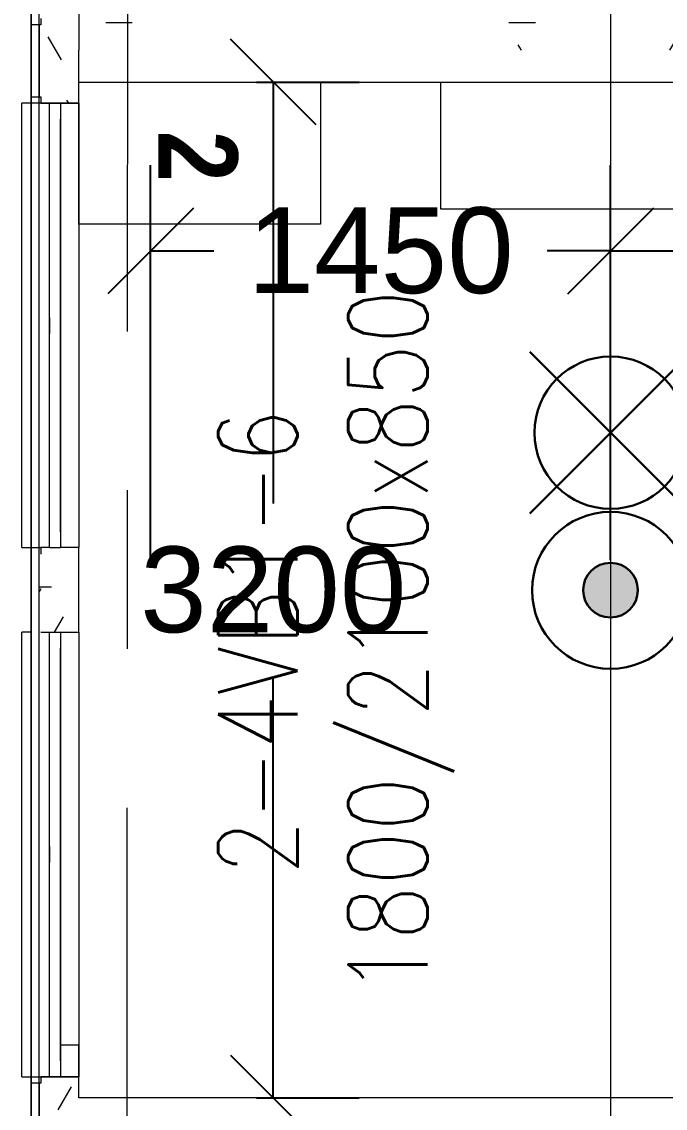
# Model space of a CAD drawing. Header units: millimetres. Extents: x -47219 to 440296, y -79832 to 7189.
# Drawn here: x -7873 to -5845, y -37257 to -33835 of the extents above; entities that cross this region are included whole.
import ezdxf

# ---------------------------------------------------------------- set-up
doc = ezdxf.new("R2010")
doc.units = ezdxf.units.MM
doc.linetypes.add('BLK_2 - 3RD STOREY  LOWER ROOF PLAN-archi clean_25 SEPT 2024$0$IDA - Grid Line', pattern=[3500, 2000, -500, 500, -500])
doc.layers.get('Defpoints').update_dxf_attribs({"color": 8, "lineweight": 9})
for name, color, linetype, lineweight in [('BLK_2 - 3RD STOREY  LOWER ROOF PLAN-archi clean_25 SEPT 2024$0$1599_DB_A_BLK2_HQ_R21-2ND STOREY 20230517--$0$S-_COLN----_E', 8, 'Continuous', 9), ('BLK_2 - 3RD STOREY  LOWER ROOF PLAN-archi clean_25 SEPT 2024$0$1599_DB_A_BLK2_HQ_R21-3RD STOREY 230517$0$A-_GENM----_M', 8, 'Continuous', 9), ('BLK_2 - 3RD STOREY  LOWER ROOF PLAN-archi clean_25 SEPT 2024$0$1599_DB_A_BLK2_HQ_R21-3RD STOREY 230517$0$A-_WALL----_H-1', 8, 'Continuous', 9), ('BLK_2 - 3RD STOREY  LOWER ROOF PLAN-archi clean_25 SEPT 2024$0$1599_DB_A_BLK2_HQ_R21-3RD STOREY 230517$0$A-_WIND----_E', 8, 'Continuous', 9), ('BLK_2 - 3RD STOREY  LOWER ROOF PLAN-archi clean_25 SEPT 2024$0$1599_DB_A_BLK2_HQ_R21-3RD STOREY 230517$0$S-_COLN----_E', 8, 'Continuous', 9), ('BLK_2 - 3RD STOREY  LOWER ROOF PLAN-archi clean_25 SEPT 2024$0$A-_FLOR----_E', 8, 'Continuous', 9), ('BLK_2 - 3RD STOREY  LOWER ROOF PLAN-archi clean_25 SEPT 2024$0$A-_FURT----_E-1', 8, 'Continuous', 9), ('BLK_2 - 3RD STOREY  LOWER ROOF PLAN-archi clean_25 SEPT 2024$0$A-_GENM----_M', 8, 'Continuous', 9), ('BLK_2 - 3RD STOREY  LOWER ROOF PLAN-archi clean_25 SEPT 2024$0$A-_WALL----_E', 8, 'Continuous', 9), ('BLK_2 - 3RD STOREY  LOWER ROOF PLAN-archi clean_25 SEPT 2024$0$A-_WALL----_E-1', 8, 'Continuous', 18), ('BLK_2 - 3RD STOREY  LOWER ROOF PLAN-archi clean_25 SEPT 2024$0$A-_WALL----_H-1', 8, 'Continuous', 9), ('BLK_2 - 3RD STOREY  LOWER ROOF PLAN-archi clean_25 SEPT 2024$0$A-_WIND----_E', 8, 'Continuous', 9), ('BLK_2 - 3RD STOREY  LOWER ROOF PLAN-archi clean_25 SEPT 2024$0$S-_ANOTGRID_E-1', 8, 'BLK_2 - 3RD STOREY  LOWER ROOF PLAN-archi clean_25 SEPT 2024$0$IDA - Grid Line', 9), ('M-_SPRKPIEX_E-', 1, 'Continuous', 30), ('NW_BEAM AND COLUMN', 134, 'Continuous', 5), ('S-_LINE----_N-', 140, 'Continuous', 18), ('S-TEXT', 140, 'Continuous', 18)]:
    doc.layers.add(name, color=color, linetype=linetype, lineweight=lineweight)
doc.layers.add('DIM', color=8, linetype='Continuous')
doc.styles.add('BLK_2 - 3RD STOREY  LOWER ROOF PLAN-archi clean_25 SEPT 2024$0$Arial Narrow_B_4', font='ARIALNB.TTF', dxfattribs={"height": 625})
doc.styles.add('RomanS_5', font='romans__.ttf', dxfattribs={"width": 0.8, "height": 250})
doc.styles.get("Standard").update_dxf_attribs({"font": 'arial.ttf'})
doc.dimstyles.new('DIM 150', dxfattribs={"dimscale": 1500, "dimtxt": 0.18, "dimasz": 0.18, "dimexe": 0.18, "dimexo": 0.0625, "dimgap": 0.09, "dimtad": 0, "dimtih": 1, "dimtoh": 1, "dimdec": 0, "dimzin": 0, "dimdsep": 46, "dimtxsty": 'Standard', "dimblk": 'OBLIQUE', "dimcen": 0.09, "dimadec": 0, "dimazin": 0, "dimtfac": 1, "dimtdec": 0, "dimtofl": 0, "dimtmove": 0, "dimatfit": 3, "dimfxl": 1, "dimtolj": 1, "dimtzin": 0, "dimarcsym": 0})
pattern_1 = [(0, (-131307.08, -42727.71), (1016, 254), [83.82, -678.18, 83.82, -678.18, -4064]), (0, (-131307.08, -42727.71), (1016, 254), [-1524, 83.82, -1440.18, 83.82, -678.18, -1778]), (0, (-131307.08, -42727.71), (1016, 254), [-3810, 83.82, -424.18, 83.82, -1186.18]), (120, (-130926.08, -42600.71), (-727.9705, 752.8818), [83.82, -678.18, 83.82, -678.18, -4064]), (120, (-130926.08, -42600.71), (-727.9705, 752.8818), [-1524, 83.82, -1440.18, 83.82, -678.18, -1778]), (120, (-130926.08, -42600.71), (-727.9705, 752.8818), [-3810, 83.82, -424.18, 83.82, -1186.18]), (240, (-130799.08, -42092.71), (-288.0295, -1006.8818), [83.82, -678.18, 83.82, -678.18, -4064]), (240, (-130799.08, -42092.71), (-288.0295, -1006.8818), [-1524, 83.82, -1440.18, 83.82, -678.18, -1778]), (240, (-130799.08, -42092.71), (-288.0295, -1006.8818), [-3810, 83.82, -424.18, 83.82, -1186.18])]

# ---------------------------------------------------------------- blocks, each defined once
blk = doc.blocks.new('3rd Structure')
at = {"layer": 'NW_BEAM AND COLUMN', "color": 8}
for p, q in [((-36250, -79450), (-36250, 250)), ((-36250, -79450), (-36250, 250)), ((-34450, 250), (-34450, -79450))]:
    blk.add_line(p, q, dxfattribs=at)
at = {"layer": 'S-TEXT', "color": 8, "insert": (-35685.8, -39764.1), "char_height": 250, "width": 2959.115, "attachment_point": 2, "rotation": 90, "line_spacing_factor": 0.983083, "style": 'RomanS_5'}
blk.add_mtext('2-4VB1-6\\P1800/2100x850', dxfattribs=at)
blk = doc.blocks.new('_Oblique')
at = {"color": 0, "linetype": 'ByBlock', "lineweight": -2}
blk.add_line((-0.5, -0.5), (0.5, 0.5), dxfattribs=at)
blk = doc.blocks.new('*D107')
at = {"layer": 'Defpoints', "color": 0, "transparency": 16777216}
for p in [(-3017.4, -34556.4), (-6017.4, -35624.7), (-3017.4, -35624.7)]:
    blk.add_point(p, dxfattribs=at)
at = {"layer": 'DIM', "color": 0, "lineweight": -2, "transparency": 16777216}
for p, q in [((-6017.4, -35530.9), (-6017.4, -34286.4)), ((-3017.4, -35530.9), (-3017.4, -34286.4)), ((-6017.4, -34556.4), (-5055, -34556.4)), ((-3017.4, -34556.4), (-3979.8, -34556.4))]:
    blk.add_line(p, q, dxfattribs=at)
at = {"layer": 'DIM', "color": 0, "lineweight": -2, "transparency": 16777216, "xscale": 270, "yscale": 270, "zscale": 270, "rotation": 180}
blk.add_blockref('_Oblique', (-6017.4, -34556.4), dxfattribs=at)
at = {"layer": 'DIM', "color": 0, "lineweight": -2, "transparency": 16777216, "xscale": 270, "yscale": 270, "zscale": 270}
blk.add_blockref('_Oblique', (-3017.4, -34556.4), dxfattribs=at)
at = {"layer": 'DIM', "color": 0, "transparency": 16777216, "insert": (-4517.4, -34556.4), "char_height": 270, "attachment_point": 5}
blk.add_mtext('\\A1;3000', dxfattribs=at)
blk = doc.blocks.new('*D109')
at = {"layer": 'Defpoints', "color": 0, "transparency": 16777216}
for p in [(-7466.9, -34556.4), (-7466.9, -35624.7), (-6017.4, -35624.7)]:
    blk.add_point(p, dxfattribs=at)
at = {"layer": 'DIM', "color": 0, "lineweight": -2, "transparency": 16777216}
for p, q in [((-7466.9, -35530.9), (-7466.9, -34286.4)), ((-6017.4, -35530.9), (-6017.4, -34286.4)), ((-7466.9, -34556.4), (-7267.1, -34556.4)), ((-6017.4, -34556.4), (-6217.2, -34556.4))]:
    blk.add_line(p, q, dxfattribs=at)
at = {"layer": 'DIM', "color": 0, "lineweight": -2, "transparency": 16777216, "xscale": 270, "yscale": 270, "zscale": 270, "rotation": 180}
blk.add_blockref('_Oblique', (-7466.9, -34556.4), dxfattribs=at)
at = {"layer": 'DIM', "color": 0, "lineweight": -2, "transparency": 16777216, "xscale": 270, "yscale": 270, "zscale": 270}
blk.add_blockref('_Oblique', (-6017.4, -34556.4), dxfattribs=at)
at = {"layer": 'DIM', "color": 0, "transparency": 16777216, "insert": (-6742.1, -34556.4), "char_height": 270, "attachment_point": 5}
blk.add_mtext('\\A1;1450', dxfattribs=at)
blk = doc.blocks.new('*D113')
at = {"layer": 'Defpoints', "color": 0, "transparency": 16777216}
for p in [(-7226.5, -34024.7), (-7080.2, -34024.7), (-7226.5, -37224.7)]:
    blk.add_point(p, dxfattribs=at)
at = {"layer": 'DIM', "color": 0, "lineweight": -2, "transparency": 16777216}
for p, q in [((-7132.8, -34024.7), (-6810.2, -34024.7)), ((-7080.2, -34024.7), (-7080.2, -35351.7)), ((-7080.2, -37224.7), (-7080.2, -35897.6)), ((-7132.8, -37224.7), (-6810.2, -37224.7))]:
    blk.add_line(p, q, dxfattribs=at)
at = {"layer": 'DIM', "color": 0, "lineweight": -2, "transparency": 16777216, "xscale": 270, "yscale": 270, "zscale": 270}
for p, rotation in [((-7080.2, -34024.7), 90), ((-7080.2, -37224.7), 270)]:
    blk.add_blockref('_Oblique', p, dxfattribs=dict(at, rotation=rotation))
at = {"layer": 'DIM', "color": 0, "transparency": 16777216, "insert": (-7080.2, -35624.7), "char_height": 270, "attachment_point": 5}
blk.add_mtext('\\A1;3200', dxfattribs=at)
blk = doc.blocks.new('Under B spk')
for p, q in [((318.2, -318.2), (-318.2, 318.2)), ((318.2, 318.2), (-318.2, -318.2))]:
    blk.add_line(p, q)
blk.add_circle((0, 0), 300)
blk = doc.blocks.new('ROYAL')
at = {"ltscale": 0.1}
h = blk.add_hatch(color=1, dxfattribs=at)
h.dxf.hatch_style = 1
h.paths.add_polyline_path([(16.96, 0.11, 1), (-17.09, 0.11, 1)])
at = {"layer": 'M-_SPRKPIEX_E-', "ltscale": 0.1}
for centre, radius in [((0, 0), 48.84), ((-0.07, 0.11), 17.02)]:
    blk.add_circle(centre, radius, dxfattribs=at)
blk = doc.blocks.new('BLK_2 - 3RD STOREY  LOWER ROOF PLAN-archi clean_25 SEPT 2024$0$IDA - Casement w Top Hung - 2 Panels - 1400L X 1500H - B2-AW02-3436901-BLK 2 3RD STOREY PLAN')
at = {"layer": 'BLK_2 - 3RD STOREY  LOWER ROOF PLAN-archi clean_25 SEPT 2024$0$A-_WIND----_E'}
for p, q in [((-700, 17.5), (700, 17.5)), ((-700, 17.5), (-700, -17.5)), ((-650, 17.5), (-615, 17.5)), ((-650, 17.5), (-25, 17.5)), ((-650, 17.5), (650, 17.5)), ((-650, 17.5), (650, 17.5)), ((-615, 17.5), (-35, 17.5)), ((-615, 17.5), (-60, 17.5)), ((-35, 17.5), (0, 17.5)), ((25, 17.5), (-24.9, 17.5)), ((0, 17.5), (35, 17.5)), ((25, 17.5), (650, 17.5)), ((35, 17.5), (615, 17.5)), ((60, 17.5), (615, 17.5)), ((615, 17.5), (650, 17.5)), ((700, 17.5), (700, -17.5)), ((700, -17.5), (-700, -17.5)), ((-615, -17.5), (-650, -17.5)), ((-25, -17.5), (-650, -17.5)), ((650, -17.5), (-650, -17.5)), ((-650, -17.5), (650, -17.5)), ((-35, -17.5), (-615, -17.5)), ((-60, -17.5), (-615, -17.5)), ((0, -17.5), (-35, -17.5)), ((25, -17.5), (-24.9, -17.5)), ((35, -17.5), (0, -17.5)), ((650, -17.5), (25, -17.5)), ((615, -17.5), (35, -17.5)), ((615, -17.5), (60, -17.5)), ((650, -17.5), (615, -17.5))]:
    blk.add_line(p, q, dxfattribs=at)
blk = doc.blocks.new('BLK_2 - 3RD STOREY  LOWER ROOF PLAN-archi clean_25 SEPT 2024$0$IDA - Casement w Top Hung - 2 Panels - 1400L X 1500H - B2-AW02-V7-BLK 2 3RD STOREY PLAN')
at = {"layer": 'BLK_2 - 3RD STOREY  LOWER ROOF PLAN-archi clean_25 SEPT 2024$0$A-_WIND----_E'}
for p, q in [((-700, 17.5), (700, 17.5)), ((-700, 17.5), (-700, -17.5)), ((-650, 17.5), (-615, 17.5)), ((-650, 17.5), (-25, 17.5)), ((-650, 17.5), (650, 17.5)), ((-650, 17.5), (650, 17.5)), ((-615, 17.5), (-35, 17.5)), ((-615, 17.5), (-60, 17.5)), ((-35, 17.5), (0, 17.5)), ((25, 17.5), (-24.9, 17.5)), ((0, 17.5), (35, 17.5)), ((27.2, 17.5), (650, 17.5)), ((35, 17.5), (615, 17.5)), ((60, 17.5), (615, 17.5)), ((615, 17.5), (650, 17.5)), ((700, 17.5), (700, -17.5)), ((700, -17.5), (-700, -17.5)), ((-615, -17.5), (-650, -17.5)), ((-25, -17.5), (-650, -17.5)), ((650, -17.5), (-650, -17.5)), ((-650, -17.5), (650, -17.5)), ((-35, -17.5), (-615, -17.5)), ((-60, -17.5), (-615, -17.5)), ((0, -17.5), (-35, -17.5)), ((25, -17.5), (-24.9, -17.5)), ((35, -17.5), (0, -17.5)), ((650, -17.5), (27.2, -17.5)), ((615, -17.5), (35, -17.5)), ((615, -17.5), (60, -17.5)), ((650, -17.5), (615, -17.5))]:
    blk.add_line(p, q, dxfattribs=at)
blk = doc.blocks.new('BLK_2 - 3RD STOREY  LOWER ROOF PLAN-archi clean_25 SEPT 2024$0$Wall Motif - Type 1-2673879-BLK 2 3RD STOREY PLAN')
at = {"layer": 'BLK_2 - 3RD STOREY  LOWER ROOF PLAN-archi clean_25 SEPT 2024$0$A-_GENM----_M'}
for p, q in [((-575, 105), (825, 105)), ((-575, 105), (-575, 75)), ((-525, 105), (81.1, 105)), ((-481.1, 105), (125, 105)), ((-481.1, 105), (731.1, 105)), ((125, 105), (731.1, 105)), ((168.9, 105), (775, 105)), ((825, 75), (825, 105)), ((825, 75), (-575, 75)), ((81.1, 75), (-525, 75)), ((125, 75), (-481.1, 75)), ((731.1, 75), (-481.1, 75)), ((731.1, 75), (125, 75)), ((775, 75), (168.9, 75))]:
    blk.add_line(p, q, dxfattribs=at)
blk = doc.blocks.new('BLK_2 - 3RD STOREY  LOWER ROOF PLAN-archi clean_25 SEPT 2024$0$1599_DB_A_BLK2_HQ_R21-3RD STOREY 230517$0$Wall Motif - Type 1-2673879-LINKVIEW_BLK2_3RD STOREY')
at = {"layer": 'BLK_2 - 3RD STOREY  LOWER ROOF PLAN-archi clean_25 SEPT 2024$0$1599_DB_A_BLK2_HQ_R21-3RD STOREY 230517$0$A-_GENM----_M'}
for p, q in [((-575, 105), (825, 105)), ((-575, 105), (-575, 75)), ((825, 75), (825, 105)), ((825, 75), (-575, 75))]:
    blk.add_line(p, q, dxfattribs=at)
blk = doc.blocks.new('BLK_2 - 3RD STOREY  LOWER ROOF PLAN-archi clean_25 SEPT 2024$0$1599_DB_A_BLK2_HQ_R21-3RD STOREY 230517$0$IDA - Casement w Top Hung - 2 Panels - 1400L X 1500H - B2-AW02-3436901-LINKVIEW_BLK2_3RD STOREY')
at = {"layer": 'BLK_2 - 3RD STOREY  LOWER ROOF PLAN-archi clean_25 SEPT 2024$0$1599_DB_A_BLK2_HQ_R21-3RD STOREY 230517$0$A-_WIND----_E'}
for p, q in [((-700, 17.5), (700, 17.5)), ((-700, 17.5), (-700, -17.5)), ((700, 17.5), (700, -17.5)), ((700, -17.5), (-700, -17.5))]:
    blk.add_line(p, q, dxfattribs=at)
blk = doc.blocks.new('BLK_2 - 3RD STOREY  LOWER ROOF PLAN-archi clean_25 SEPT 2024$0$Cabinet2 - Cabinet2-V62-BLK2 - 2ND STOREY WALL SETTING OUT')
at = {"layer": 'BLK_2 - 3RD STOREY  LOWER ROOF PLAN-archi clean_25 SEPT 2024$0$1599_DB_A_BLK2_HQ_R21-2ND STOREY 20230517--$0$S-_COLN----_E'}
blk.add_lwpolyline([(-171.2, 678.4), (276.8, 678.4), (276.8, -82.6), (-171.2, -82.6)], close=True, dxfattribs=at)
at = {"insert": (-17.2, 417.6), "char_height": 250, "width": 196.413, "attachment_point": 1, "style": 'BLK_2 - 3RD STOREY  LOWER ROOF PLAN-archi clean_25 SEPT 2024$0$Arial Narrow_B_4'}
blk.add_mtext('\\fArial Narrow|b1|i0|c0|p34|;2', dxfattribs=at)
blk = doc.blocks.new('BLK_2 - 3RD STOREY  LOWER ROOF PLAN-archi clean_25 SEPT 2024$0$sdfsdf')
at = {"layer": 'BLK_2 - 3RD STOREY  LOWER ROOF PLAN-archi clean_25 SEPT 2024$0$1599_DB_A_BLK2_HQ_R21-3RD STOREY 230517$0$S-_COLN----_E'}
h = blk.add_hatch(dxfattribs=at)
h.set_pattern_fill('FP_2', color=256, style=0, pattern_type=2)
h.set_pattern_definition(pattern_1)
h.paths.add_polyline_path([(-139069.1, -76819), (-139011.4, -76819), (-139011.4, -76552.4), (-139131.4, -76552.4), (-139131.4, -76572.4), (-139136.4, -76572.4), (-139136.4, -76799), (-139131.4, -76799), (-139131.4, -76819), (-139104.1, -76819)], flags=0)
h = blk.add_hatch(dxfattribs=at)
h.set_pattern_fill('FP_2', color=256, style=0, pattern_type=2)
h.set_pattern_definition(pattern_1)
h.paths.add_polyline_path([(-137768.1, -76652.4), (-136786.4, -76652.4), (-136786.4, -76552.4), (-139011.4, -76552.4), (-139011.4, -76652.4), (-138670.2, -76652.4)], flags=0)
h = blk.add_hatch(dxfattribs=at)
h.set_pattern_fill('FP_2', color=256, style=0, pattern_type=2)
h.set_pattern_definition(pattern_1)
h.paths.add_polyline_path([(-139131.4, -78485.7), (-139011.4, -78485.7), (-139011.4, -78219), (-139131.4, -78219), (-139131.4, -78239), (-139136.4, -78239), (-139136.4, -78465.7), (-139131.4, -78465.7)], flags=0)
at = {"layer": 'BLK_2 - 3RD STOREY  LOWER ROOF PLAN-archi clean_25 SEPT 2024$0$A-_WALL----_H-1'}
h = blk.add_hatch(dxfattribs=at)
h.set_pattern_fill('FP_2', color=256, style=0, pattern_type=2)
h.set_pattern_definition([(0, (2e-10, -3e-11), (1016, 254), [83.82, -678.18, 83.82, -678.18, -4064]), (0, (2e-10, -3e-11), (1016, 254), [-1524, 83.82, -1440.18, 83.82, -678.18, -1778]), (0, (2e-10, -3e-11), (1016, 254), [-3810, 83.82, -424.18, 83.82, -1186.18]), (120, (381, 127), (-727.97045, 752.8818), [83.82, -678.18, 83.82, -678.18, -4064]), (120, (381, 127), (-727.97045, 752.8818), [-1524, 83.82, -1440.18, 83.82, -678.18, -1778]), (120, (381, 127), (-727.97045, 752.8818), [-3810, 83.82, -424.18, 83.82, -1186.18]), (240, (508, 635), (-288.02955, -1006.8818), [83.82, -678.18, 83.82, -678.18, -4064]), (240, (508, 635), (-288.02955, -1006.8818), [-1524, 83.82, -1440.18, 83.82, -678.18, -1778]), (240, (508, 635), (-288.02955, -1006.8818), [-3810, 83.82, -424.18, 83.82, -1186.18])])
h.paths.add_polyline_path([(-139136.4, -83852.4), (-139011.4, -83852.4), (-139011.4, -83752.4), (-139131.4, -83752.4), (-139131.4, -83772.4), (-139136.4, -83772.4)])
h.paths.add_polyline_path([(-139069.1, -80152.4), (-139011.4, -80152.4), (-139011.4, -79885.7), (-139131.4, -79885.7), (-139131.4, -79905.7), (-139136.4, -79905.7), (-139136.4, -80132.4), (-139131.4, -80132.4), (-139131.4, -80152.4), (-139104.1, -80152.4)])
h.paths.add_polyline_path([(-139131.4, -78485.7), (-139011.4, -78485.7), (-139011.4, -78219), (-139131.4, -78219), (-139131.4, -78239), (-139136.4, -78239), (-139136.4, -78465.7), (-139131.4, -78465.7)])
h.paths.add_polyline_path([(-139131.4, -76819), (-139011.4, -76819), (-139011.4, -76552.4), (-139131.4, -76552.4), (-139131.4, -76572.4), (-139136.4, -76572.4), (-139136.4, -76799), (-139131.4, -76799)])
h.paths.add_polyline_path([(-139069.1, -72952.4), (-139011.4, -72952.4), (-139011.4, -72777.4), (-139136.4, -72777.4), (-139136.4, -72932.4), (-139131.4, -72932.4), (-139131.4, -72952.4), (-139104.1, -72952.4)])
at = {"layer": 'BLK_2 - 3RD STOREY  LOWER ROOF PLAN-archi clean_25 SEPT 2024$0$1599_DB_A_BLK2_HQ_R21-3RD STOREY 230517$0$S-_COLN----_E'}
for p, q in [((-139011.4, -75152.4), (-139011.4, -76652.4)), ((-139161.4, -76552.4), (-139161.4, -76572.4)), ((-139131.4, -76552.4), (-139131.4, -76572.4)), ((-139161.4, -76572.4), (-139161.4, -76799)), ((-139131.4, -76572.4), (-139161.4, -76572.4)), ((-139136.4, -76572.4), (-139136.4, -76799)), ((-139011.4, -76819), (-139011.4, -76652.4)), ((-139011.4, -76752.4), (-132886.4, -76752.4)), ((-139161.4, -76799), (-139131.4, -76799)), ((-139161.4, -76799), (-139161.4, -76819)), ((-139131.4, -76799), (-139131.4, -76819)), ((-139161.4, -78219), (-139161.4, -76819)), ((-139131.4, -76819), (-139161.4, -76819)), ((-139131.4, -76819), (-139104.1, -76819)), ((-139069.1, -76819), (-139011.4, -76819)), ((-139011.4, -76819), (-139011.4, -78219)), ((-139161.4, -78219), (-139131.4, -78219)), ((-139161.4, -78219), (-139161.4, -78239)), ((-139131.4, -78219), (-139131.4, -78239)), ((-139104.1, -78219), (-139131.4, -78219)), ((-139011.4, -78219), (-139069.1, -78219)), ((-139011.4, -78485.7), (-139011.4, -78219)), ((-139161.4, -79885.7), (-139161.4, -78485.7)), ((-139131.4, -78485.7), (-139104.1, -78485.7)), ((-139069.1, -78485.7), (-139011.4, -78485.7)), ((-139011.4, -78485.7), (-139011.4, -79885.7)), ((-139011.4, -79785.7), (-139069.1, -79785.7)), ((-139011.4, -79952.4), (-139011.4, -79785.7)), ((-139161.4, -79885.7), (-139131.4, -79885.7)), ((-139161.4, -79885.7), (-139161.4, -79905.7)), ((-139161.4, -79905.7), (-139161.4, -80132.4)), ((-139131.4, -79905.7), (-139161.4, -79905.7)), ((-139136.4, -79905.7), (-139136.4, -80132.4)), ((-139131.4, -79885.7), (-139131.4, -79905.7)), ((-139104.1, -79885.7), (-139131.4, -79885.7)), ((-132886.4, -79952.4), (-139011.4, -79952.4))]:
    blk.add_line(p, q, dxfattribs=at)
blk.add_lwpolyline([(-134371.4, -76752.4), (-134371.4, -77152.4), (-137871.4, -77152.4), (-137871.4, -76752.4), (-135971.4, -76752.4), (-135971.4, -76752.4), (-134371.4, -76752.4), (-134371.4, -77152.4), (-137871.4, -77152.4), (-137871.4, -76752.4), (-135971.4, -76752.4), (-135971.4, -76752.4), (-134371.4, -76752.4), (-134371.4, -77152.4), (-137871.4, -77152.4), (-137871.4, -76752.4), (-135971.4, -76752.4), (-135971.4, -76752.4)], close=True, dxfattribs=at)
at = {"layer": 'BLK_2 - 3RD STOREY  LOWER ROOF PLAN-archi clean_25 SEPT 2024$0$A-_FLOR----_E'}
for p, q in [((-139161.4, -72777.4), (-139161.4, -83852.4)), ((-139161.4, -81256.8), (-139161.4, -75448))]:
    blk.add_line(p, q, dxfattribs=at)
at = {"layer": 'BLK_2 - 3RD STOREY  LOWER ROOF PLAN-archi clean_25 SEPT 2024$0$A-_WALL----_E'}
for p, q in [((-139136.4, -76572.4), (-139136.4, -76799)), ((-139131.4, -76819), (-139161.4, -76819)), ((-139161.4, -78219), (-139161.4, -76819)), ((-139011.4, -76819), (-139131.4, -76819)), ((-139011.4, -76819), (-139011.4, -78219)), ((-139161.4, -79885.7), (-139161.4, -78485.7)), ((-139011.4, -78485.7), (-139011.4, -79885.7)), ((-139161.4, -79885.7), (-139131.4, -79885.7)), ((-139136.4, -79905.7), (-139136.4, -80132.4)), ((-139131.4, -79885.7), (-139011.4, -79885.7))]:
    blk.add_line(p, q, dxfattribs=at)
at = {"layer": 'BLK_2 - 3RD STOREY  LOWER ROOF PLAN-archi clean_25 SEPT 2024$0$A-_WALL----_E-1'}
for p, q in [((-139131.4, -76552.4), (-139131.4, -76572.4)), ((-139131.4, -76572.4), (-139161.4, -76572.4)), ((-139161.4, -76572.4), (-139161.4, -76799)), ((-139011.4, -76819), (-139011.4, -76652.4)), ((-139161.4, -76799), (-139131.4, -76799)), ((-139131.4, -76799), (-139131.4, -76819)), ((-139131.4, -76819), (-139011.4, -76819)), ((-139131.4, -79905.7), (-139161.4, -79905.7)), ((-139161.4, -79905.7), (-139161.4, -80132.4)), ((-139011.4, -79885.7), (-139131.4, -79885.7)), ((-139131.4, -79885.7), (-139131.4, -79905.7))]:
    blk.add_line(p, q, dxfattribs=at)
at = {"layer": 'BLK_2 - 3RD STOREY  LOWER ROOF PLAN-archi clean_25 SEPT 2024$0$1599_DB_A_BLK2_HQ_R21-3RD STOREY 230517$0$S-_COLN----_E', "rotation": 90}
for name, p in [('BLK_2 - 3RD STOREY  LOWER ROOF PLAN-archi clean_25 SEPT 2024$0$1599_DB_A_BLK2_HQ_R21-3RD STOREY 230517$0$Wall Motif - Type 1-2673879-LINKVIEW_BLK2_3RD STOREY', (-139086.4, -77644)), ('BLK_2 - 3RD STOREY  LOWER ROOF PLAN-archi clean_25 SEPT 2024$0$1599_DB_A_BLK2_HQ_R21-3RD STOREY 230517$0$IDA - Casement w Top Hung - 2 Panels - 1400L X 1500H - B2-AW02-3436901-LINKVIEW_BLK2_3RD STOREY', (-139086.6, -77519)), ('BLK_2 - 3RD STOREY  LOWER ROOF PLAN-archi clean_25 SEPT 2024$0$1599_DB_A_BLK2_HQ_R21-3RD STOREY 230517$0$Wall Motif - Type 1-2673879-LINKVIEW_BLK2_3RD STOREY', (-139086.4, -79310.7)), ('BLK_2 - 3RD STOREY  LOWER ROOF PLAN-archi clean_25 SEPT 2024$0$1599_DB_A_BLK2_HQ_R21-3RD STOREY 230517$0$IDA - Casement w Top Hung - 2 Panels - 1400L X 1500H - B2-AW02-3436901-LINKVIEW_BLK2_3RD STOREY', (-139086.6, -79185.7))]:
    blk.add_blockref(name, p, dxfattribs=at)
at = {"layer": 'BLK_2 - 3RD STOREY  LOWER ROOF PLAN-archi clean_25 SEPT 2024$0$A-_FURT----_E-1', "rotation": 270}
blk.add_blockref('BLK_2 - 3RD STOREY  LOWER ROOF PLAN-archi clean_25 SEPT 2024$0$Cabinet2 - Cabinet2-V62-BLK2 - 2ND STOREY WALL SETTING OUT', (-138928.8, -76923.6), dxfattribs=at)
at = {"layer": 'BLK_2 - 3RD STOREY  LOWER ROOF PLAN-archi clean_25 SEPT 2024$0$A-_GENM----_M', "rotation": 90}
for p in [(-139086.4, -77644), (-139086.4, -79310.7)]:
    blk.add_blockref('BLK_2 - 3RD STOREY  LOWER ROOF PLAN-archi clean_25 SEPT 2024$0$Wall Motif - Type 1-2673879-BLK 2 3RD STOREY PLAN', p, dxfattribs=at)
at = {"layer": 'BLK_2 - 3RD STOREY  LOWER ROOF PLAN-archi clean_25 SEPT 2024$0$A-_WIND----_E', "rotation": 90}
for name, p in [('BLK_2 - 3RD STOREY  LOWER ROOF PLAN-archi clean_25 SEPT 2024$0$IDA - Casement w Top Hung - 2 Panels - 1400L X 1500H - B2-AW02-3436901-BLK 2 3RD STOREY PLAN', (-139086.6, -77519)), ('BLK_2 - 3RD STOREY  LOWER ROOF PLAN-archi clean_25 SEPT 2024$0$IDA - Casement w Top Hung - 2 Panels - 1400L X 1500H - B2-AW02-V7-BLK 2 3RD STOREY PLAN', (-139086.6, -79185.7))]:
    blk.add_blockref(name, p, dxfattribs=at)
blk = doc.blocks.new('BLK_2 - 3RD STOREY  LOWER ROOF PLAN-archi clean_25 SEPT 2024')
at = {"layer": 'BLK_2 - 3RD STOREY  LOWER ROOF PLAN-archi clean_25 SEPT 2024$0$1599_DB_A_BLK2_HQ_R21-3RD STOREY 230517$0$A-_WALL----_H-1'}
h = blk.add_hatch(dxfattribs=at)
h.set_pattern_fill('FP_2', color=256, style=0, pattern_type=2)
h.set_pattern_definition([(0, (-131307.08, -42727.71), (1016, 254), [83.82, -678.18, 83.82, -678.18, -4064]), (0, (-131307.08, -42727.71), (1016, 254), [-1524, 83.82, -1440.18, 83.82, -678.18, -1778]), (0, (-131307.08, -42727.71), (1016, 254), [-3810, 83.82, -424.18, 83.82, -1186.18]), (120, (-130926.08, -42600.71), (-727.9705, 752.8818), [83.82, -678.18, 83.82, -678.18, -4064]), (120, (-130926.08, -42600.71), (-727.9705, 752.8818), [-1524, 83.82, -1440.18, 83.82, -678.18, -1778]), (120, (-130926.08, -42600.71), (-727.9705, 752.8818), [-3810, 83.82, -424.18, 83.82, -1186.18]), (240, (-130799.08, -42092.71), (-288.0295, -1006.8818), [83.82, -678.18, 83.82, -678.18, -4064]), (240, (-130799.08, -42092.71), (-288.0295, -1006.8818), [-1524, 83.82, -1440.18, 83.82, -678.18, -1778]), (240, (-130799.08, -42092.71), (-288.0295, -1006.8818), [-3810, 83.82, -424.18, 83.82, -1186.18])])
h.paths.add_polyline_path([(-139069.1, -80152.4), (-139011.4, -80152.4), (-139011.4, -79885.7), (-139131.4, -79885.7), (-139131.4, -79905.7), (-139136.4, -79905.7), (-139136.4, -80132.4), (-139131.4, -80132.4), (-139131.4, -80152.4), (-139104.1, -80152.4)], flags=0)
at = {"layer": 'BLK_2 - 3RD STOREY  LOWER ROOF PLAN-archi clean_25 SEPT 2024$0$S-_ANOTGRID_E-1'}
blk.add_line((-138834.4, -37038.2), (-138886.4, -122559.3), dxfattribs=at)
at = {"layer": 'BLK_2 - 3RD STOREY  LOWER ROOF PLAN-archi clean_25 SEPT 2024$0$A-_WALL----_E'}
blk.add_blockref('BLK_2 - 3RD STOREY  LOWER ROOF PLAN-archi clean_25 SEPT 2024$0$sdfsdf', (0, 0), dxfattribs=at)

msp = doc.modelspace()

# ---------------------------------------------------------------- block references
at = {"layer": 'M-_SPRKPIEX_E-'}
msp.add_blockref('BLK_2 - 3RD STOREY  LOWER ROOF PLAN-archi clean_25 SEPT 2024', (131318.5, 42727.7), dxfattribs=at)
for name, p, xscale, yscale, zscale in [('Under B spk', (-6017.4, -35129.1), 0.8, 0.8, 0.8), ('ROYAL', (-6017.5, -35625.7), 5.0625, 5.0625, 5.0625)]:
    msp.add_blockref(name, p, dxfattribs=dict(at, xscale=xscale, yscale=yscale, zscale=zscale))
at = {"layer": 'S-_LINE----_N-'}
msp.add_blockref('3rd Structure', (28432.1, 3975.3), dxfattribs=at)

# ---------------------------------------------------------------- dimensions: what is measured, and where the dimension line sits
at = {"layer": 'DIM'}
dim = msp.add_linear_dim(base=(-7080.2, -34024.7), p1=(-7226.5, -37224.7), p2=(-7226.5, -34024.7), angle=90, dimstyle='DIM 150', dxfattribs=at)
dim.commit()
dim.dimension.update_dxf_attribs({"geometry": '*D113', "text_midpoint": (-7080.2, -35624.7)})
for base, p1, p2, picture, middle in [((-7466.8916572, -34556.3783331), (-6017.3916571, -35624.6584777), (-7466.8916572, -35624.6584777), '*D109', (-6742.1416572, -34556.3783331)), ((-3017.4, -34556.4), (-6017.4, -35624.7), (-3017.4, -35624.7), '*D107', (-4517.4, -34556.4))]:
    dim = msp.add_linear_dim(base=base, p1=p1, p2=p2, dimstyle='DIM 150', dxfattribs=at)
    dim.commit()
    dim.dimension.update_dxf_attribs({"geometry": picture, "text_midpoint": middle})

doc.saveas('drawing.dxf')
